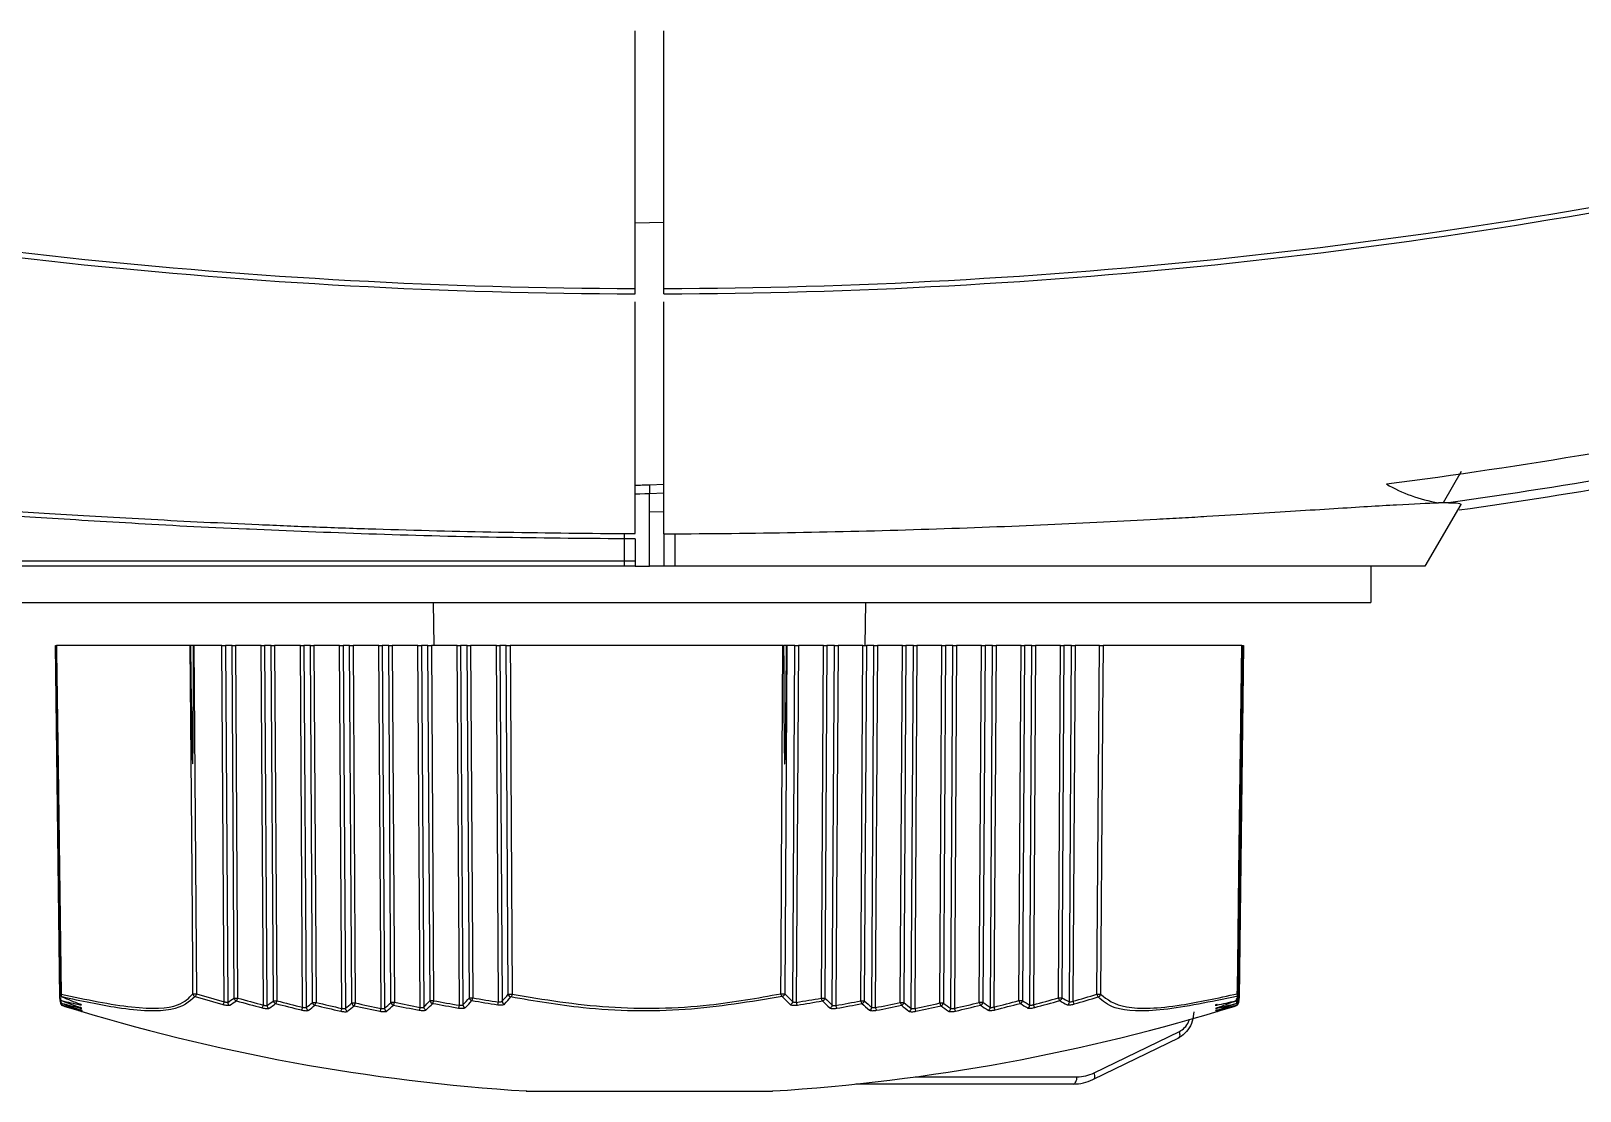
# Model space of a CAD drawing. Extents: x 9.3 to 87.2, y 1.1 to 68.8.
# Drawn here: x 79.963 to 82.111, y 22.113 to 23.583 of the extents above; entities that cross this region are included whole.
import ezdxf

# ---------------------------------------------------------------- set-up
doc = ezdxf.new("R2010")
doc.units = 0
doc.header["$MEASUREMENT"] = 0
doc.layers.add('OBJECT', color=7, linetype='CONTINUOUS')

msp = doc.modelspace()

# ---------------------------------------------------------------- linework, layer by layer
at = {"layer": 'OBJECT'}
for p, q in [((80.8009, 23.2261), (80.8009, 23.5833)), ((80.8409, 23.2261), (80.8409, 23.5833)), ((80.8409, 23.3178), (80.8009, 23.3165)), ((81.9461, 22.9724), (81.9213, 22.929)), ((80.8209, 22.954), (80.8409, 22.9547)), ((80.8209, 22.954), (80.8209, 22.9415)), ((80.8409, 22.9422), (80.8209, 22.9415)), ((80.8209, 22.8408), (80.8209, 22.9415)), ((80.8209, 22.9163), (80.8409, 22.917)), ((80.8209, 22.8408), (80.8209, 22.9163)), ((81.9455, 22.9267), (81.8959, 22.8408)), ((81.9148, 22.929), (81.9147, 22.9289)), ((81.9287, 22.929), (81.9148, 22.929)), ((80.7859, 22.8789), (80.7859, 22.8483)), ((80.8009, 22.8788), (80.8009, 22.8483)), ((80.8409, 22.8859), (80.8409, 22.8408)), ((80.8559, 22.8859), (80.8559, 22.8408)), ((79.7416, 22.8483), (80.7859, 22.8483)), ((80.7859, 22.8408), (79.7546, 22.8408)), ((80.7859, 22.8483), (80.8009, 22.8483)), ((80.7859, 22.8483), (80.7859, 22.8408)), ((80.8009, 22.8408), (80.7859, 22.8408)), ((80.8009, 22.8483), (80.8009, 22.8408)), ((80.8009, 22.8408), (80.8209, 22.8408)), ((80.8409, 22.8408), (80.8209, 22.8408)), ((80.8559, 22.8408), (80.8409, 22.8408)), ((81.8959, 22.8408), (80.8559, 22.8408)), ((81.8209, 22.8408), (81.8209, 22.7908)), ((79.8209, 22.7908), (81.8209, 22.7908)), ((80.5209, 22.7908), (80.5219, 22.7308)), ((81.1198, 22.7308), (81.1209, 22.7908)), ((79.9971, 22.7308), (80.0031, 22.2423)), ((79.9972, 22.7308), (80.0037, 22.2472)), ((80.1842, 22.7308), (79.9989, 22.7308)), ((80.1842, 22.7308), (80.1846, 22.7308)), ((80.1886, 22.7308), (80.1846, 22.7308)), ((80.1886, 22.7308), (80.1892, 22.7308)), ((80.1892, 22.7308), (80.1929, 22.248)), ((80.2282, 22.7308), (80.1892, 22.7308)), ((80.2313, 22.2369), (80.2282, 22.7308)), ((80.2282, 22.7308), (80.233, 22.7308)), ((80.233, 22.7308), (80.2361, 22.236)), ((80.2421, 22.7308), (80.233, 22.7308)), ((80.2451, 22.2419), (80.2421, 22.7308)), ((80.2421, 22.7308), (80.2469, 22.7308)), ((80.2469, 22.7308), (80.2499, 22.2419)), ((80.2825, 22.7308), (80.2469, 22.7308)), ((80.2857, 22.2323), (80.2825, 22.7308)), ((80.2825, 22.7308), (80.2873, 22.7308)), ((80.2873, 22.7308), (80.2905, 22.2317)), ((80.2964, 22.7308), (80.2873, 22.7308)), ((80.2995, 22.2381), (80.2964, 22.7308)), ((80.2964, 22.7308), (80.3012, 22.7308)), ((80.3012, 22.7308), (80.3043, 22.2381)), ((80.3369, 22.7308), (80.3012, 22.7308)), ((80.34, 22.2292), (80.3369, 22.7308)), ((80.3369, 22.7308), (80.3417, 22.7308)), ((80.3417, 22.7308), (80.3448, 22.2288)), ((80.3507, 22.7308), (80.3417, 22.7308)), ((80.3538, 22.2359), (80.3507, 22.7308)), ((80.3507, 22.7308), (80.3555, 22.7308)), ((80.3555, 22.7308), (80.3586, 22.2359)), ((80.3912, 22.7308), (80.3555, 22.7308)), ((80.3944, 22.2276), (80.3912, 22.7308)), ((80.3912, 22.7308), (80.396, 22.7308)), ((80.396, 22.7308), (80.3992, 22.2275)), ((80.4051, 22.7308), (80.396, 22.7308)), ((80.4082, 22.2352), (80.4051, 22.7308)), ((80.4051, 22.7308), (80.4099, 22.7308)), ((80.4099, 22.7308), (80.413, 22.2352)), ((80.4455, 22.7308), (80.4099, 22.7308)), ((80.4487, 22.2276), (80.4455, 22.7308)), ((80.4455, 22.7308), (80.4504, 22.7308)), ((80.4504, 22.7308), (80.4535, 22.2277)), ((80.4594, 22.7308), (80.4504, 22.7308)), ((80.4625, 22.236), (80.4594, 22.7308)), ((80.4594, 22.7308), (80.4642, 22.7308)), ((80.4642, 22.7308), (80.4673, 22.236)), ((80.4999, 22.7308), (80.4642, 22.7308)), ((80.503, 22.229), (80.4999, 22.7308)), ((80.4999, 22.7308), (80.5047, 22.7308)), ((80.5047, 22.7308), (80.5078, 22.2295)), ((80.5137, 22.7308), (80.5047, 22.7308)), ((80.5168, 22.2384), (80.5137, 22.7308)), ((80.5137, 22.7308), (80.5186, 22.7308)), ((80.5186, 22.7308), (80.5216, 22.2384)), ((80.5542, 22.7308), (80.5186, 22.7308)), ((80.5574, 22.232), (80.5542, 22.7308)), ((80.5542, 22.7308), (80.559, 22.7308)), ((80.559, 22.7308), (80.5622, 22.2327)), ((80.5681, 22.7308), (80.559, 22.7308)), ((80.5712, 22.2423), (80.5681, 22.7308)), ((80.5681, 22.7308), (80.5729, 22.7308)), ((80.5729, 22.7308), (80.576, 22.2423)), ((80.6086, 22.7308), (80.5729, 22.7308)), ((80.6117, 22.2365), (80.6086, 22.7308)), ((80.6086, 22.7308), (80.6134, 22.7308)), ((80.6134, 22.7308), (80.6165, 22.2375)), ((80.6222, 22.7308), (80.6134, 22.7308)), ((80.6251, 22.2473), (80.6222, 22.7308)), ((81.0056, 22.7308), (80.6277, 22.7308)), ((81.0056, 22.7308), (81.0068, 22.7308)), ((81.0109, 22.7308), (81.0068, 22.7308)), ((81.0111, 22.7308), (81.0085, 22.248)), ((81.0109, 22.7308), (81.0111, 22.7308)), ((81.0225, 22.7308), (81.0111, 22.7308)), ((81.0195, 22.2369), (81.0225, 22.7308)), ((81.0225, 22.7308), (81.0274, 22.7308)), ((81.0274, 22.7308), (81.0244, 22.236)), ((81.062, 22.7308), (81.0274, 22.7308)), ((81.0591, 22.2419), (81.062, 22.7308)), ((81.062, 22.7308), (81.0669, 22.7308)), ((81.0669, 22.7308), (81.064, 22.2419)), ((81.0773, 22.7308), (81.0669, 22.7308)), ((81.0743, 22.2323), (81.0773, 22.7308)), ((81.0773, 22.7308), (81.0822, 22.7308)), ((81.0822, 22.7308), (81.0792, 22.2317)), ((81.1168, 22.7308), (81.0822, 22.7308)), ((81.1138, 22.2381), (81.1168, 22.7308)), ((81.1168, 22.7308), (81.1216, 22.7308)), ((81.1216, 22.7308), (81.1187, 22.2381)), ((81.132, 22.7308), (81.1216, 22.7308)), ((81.1291, 22.2292), (81.132, 22.7308)), ((81.132, 22.7308), (81.1369, 22.7308)), ((81.1369, 22.7308), (81.1339, 22.2288)), ((81.1715, 22.7308), (81.1369, 22.7308)), ((81.1686, 22.2359), (81.1715, 22.7308)), ((81.1715, 22.7308), (81.1764, 22.7308)), ((81.1764, 22.7308), (81.1735, 22.2359)), ((81.1868, 22.7308), (81.1764, 22.7308)), ((81.1838, 22.2276), (81.1868, 22.7308)), ((81.1868, 22.7308), (81.1917, 22.7308)), ((81.1917, 22.7308), (81.1887, 22.2275)), ((81.2263, 22.7308), (81.1917, 22.7308)), ((81.2234, 22.2352), (81.2263, 22.7308)), ((81.2263, 22.7308), (81.2312, 22.7308)), ((81.2312, 22.7308), (81.2283, 22.2352)), ((81.2416, 22.7308), (81.2312, 22.7308)), ((81.2386, 22.2276), (81.2416, 22.7308)), ((81.2416, 22.7308), (81.2465, 22.7308)), ((81.2465, 22.7308), (81.2435, 22.2277)), ((81.2811, 22.7308), (81.2465, 22.7308)), ((81.2781, 22.236), (81.2811, 22.7308)), ((81.2811, 22.7308), (81.286, 22.7308)), ((81.286, 22.7308), (81.283, 22.236)), ((81.2964, 22.7308), (81.286, 22.7308)), ((81.2934, 22.229), (81.2964, 22.7308)), ((81.2964, 22.7308), (81.3013, 22.7308)), ((81.3013, 22.7308), (81.2983, 22.2295)), ((81.3359, 22.7308), (81.3013, 22.7308)), ((81.3329, 22.2384), (81.3359, 22.7308)), ((81.3359, 22.7308), (81.3408, 22.7308)), ((81.3408, 22.7308), (81.3378, 22.2384)), ((81.3511, 22.7308), (81.3408, 22.7308)), ((81.3482, 22.232), (81.3511, 22.7308)), ((81.3511, 22.7308), (81.356, 22.7308)), ((81.356, 22.7308), (81.3531, 22.2327)), ((81.3906, 22.7308), (81.356, 22.7308)), ((81.3877, 22.2423), (81.3906, 22.7308)), ((81.3906, 22.7308), (81.3955, 22.7308)), ((81.3955, 22.7308), (81.3926, 22.2423)), ((81.4059, 22.7308), (81.3955, 22.7308)), ((81.403, 22.2365), (81.4059, 22.7308)), ((81.4059, 22.7308), (81.4108, 22.7308)), ((81.4108, 22.7308), (81.4079, 22.2375)), ((81.4447, 22.7308), (81.4108, 22.7308)), ((81.441, 22.2473), (81.4447, 22.7308)), ((81.6422, 22.7308), (81.4497, 22.7308)), ((81.6382, 22.2384), (81.6442, 22.7308)), ((81.6387, 22.2423), (81.6446, 22.7308)), ((81.6418, 22.569), (81.6438, 22.7308)), ((81.6422, 22.7308), (81.6432, 22.7308)), ((81.6429, 22.6979), (81.6433, 22.7308)), ((81.6442, 22.7308), (81.6446, 22.7308)), ((81.6375, 22.248), (81.6418, 22.5667)), ((81.6378, 22.2473), (81.6415, 22.5423)), ((80.0036, 22.2405), (80.0036, 22.2384)), ((80.0041, 22.2366), (80.0041, 22.236)), ((80.0047, 22.2391), (80.0047, 22.2384)), ((80.0057, 22.2386), (80.0059, 22.2385)), ((80.0065, 22.2435), (80.0062, 22.2436)), ((80.0063, 22.2347), (80.0064, 22.2346)), ((81.6077, 22.2333), (81.6074, 22.2332)), ((81.6335, 22.2382), (81.6332, 22.2381)), ((81.6338, 22.2344), (81.6336, 22.2344)), ((81.6351, 22.2443), (81.6347, 22.2442)), ((81.6352, 22.2381), (81.6352, 22.2396)), ((81.636, 22.2419), (81.6361, 22.2449)), ((81.6364, 22.2381), (81.6365, 22.2453)), ((81.6368, 22.2359), (81.6369, 22.2434)), ((81.6373, 22.2352), (81.6374, 22.2433)), ((81.6377, 22.236), (81.6378, 22.2431)), ((81.6086, 22.2238), (81.6079, 22.2236)), ((81.4366, 22.1293), (81.5548, 22.1867)), ((81.4372, 22.1382), (81.5554, 22.1956)), ((81.4085, 22.1228), (81.1071, 22.1228)), ((81.1894, 22.1327), (81.4135, 22.1327)), ((80.6501, 22.1131), (80.9916, 22.1131)), ((80.6511, 22.1131), (80.9907, 22.1131))]:
    msp.add_line(p, q, dxfattribs=at)
at = {"layer": 'OBJECT', "flags": 128}
for points in [[(80.8209, 22.9415), (80.8142, 22.9412), (80.8075, 22.941), (80.8009, 22.9408)], [(79.9989, 22.7308), (79.999, 22.7228), (79.9994, 22.6908), (80.0011, 22.5628), (80.0053, 22.2473)], [(80.188, 22.248), (80.1879, 22.256), (80.1877, 22.288), (80.1867, 22.416), (80.1842, 22.7308)], [(80.6277, 22.7308), (80.6278, 22.7228), (80.628, 22.6908), (80.6287, 22.5628), (80.6305, 22.2473)], [(81.0029, 22.248), (81.003, 22.256), (81.0032, 22.288), (81.0039, 22.416), (81.0056, 22.7308)], [(81.4497, 22.7308), (81.4497, 22.7228), (81.4494, 22.6908), (81.4485, 22.5628), (81.4461, 22.2473)], [(81.6358, 22.248), (81.6359, 22.256), (81.6364, 22.288), (81.6381, 22.416), (81.6422, 22.7308)], [(80.0047, 22.2384), (80.0042, 22.2384), (80.0039, 22.2384), (80.0037, 22.2384), (80.0036, 22.2384)], [(80.0044, 22.236), (80.0043, 22.236), (80.0041, 22.236), (80.0041, 22.236)], [(80.0047, 22.2384), (80.0079, 22.2376), (80.0095, 22.2372)], [(81.6292, 22.2366), (81.632, 22.2373), (81.6352, 22.2381)], [(81.6368, 22.2359), (81.6368, 22.2359), (81.6367, 22.2359), (81.6365, 22.2359), (81.6361, 22.2359), (81.6357, 22.2359)], [(80.0321, 22.2241), (80.0323, 22.224), (80.0327, 22.2238)], [(81.6094, 22.2241), (81.6092, 22.2239), (81.6088, 22.2237)], [(81.5548, 22.1867), (81.5555, 22.1872), (81.556, 22.188), (81.5563, 22.1892), (81.5564, 22.1905), (81.5563, 22.1921), (81.5559, 22.1938), (81.5554, 22.1956)], [(81.4085, 22.1228), (81.4095, 22.123), (81.4104, 22.1235), (81.4112, 22.1244), (81.412, 22.1257), (81.4126, 22.1272), (81.4131, 22.1289), (81.4134, 22.1307), (81.4135, 22.1327)], [(81.4356, 22.1291), (81.4365, 22.1293), (81.4366, 22.1293)], [(81.4366, 22.1293), (81.4373, 22.1298), (81.4378, 22.1306), (81.4381, 22.1318), (81.4382, 22.1331), (81.4381, 22.1347), (81.4378, 22.1364), (81.4372, 22.1382)]]:
    msp.add_lwpolyline(points, dxfattribs=at)
at = {"layer": 'OBJECT'}
for centre, radius, start, end in [((80.8209, 30.8378), 7.6117, 257.97291, 269.84945), ((80.8209, 30.8378), 7.6117, 270.15055, 282.02709), ((80.8209, 30.8378), 7.6191, 257.97291, 269.8496), ((80.8209, 30.8378), 7.6191, 270.1504, 282.02709), ((80.8209, 30.8378), 7.998, 278.06732, 281.62222), ((81.4219, 22.877), 0.636, 179.1598, 179.8336), ((80.192, 22.2481), 0.00402, 182.0338, 256.2137), ((80.1905, 22.3903), 0.1424, 269.0099, 270.9901), ((80.1853, 22.2494), 0.00775, 318.0267, 349.4517), ((80.9193, 24.701), 2.5583, 253.5052, 254.3994), ((81.0086, 22.2485), 0.0057, 185.4648, 229.0775), ((81.0057, 22.4371), 0.1892, 269.1657, 270.8343), ((81.0042, 22.2484), 0.00425, 278.9093, 354.1885), ((81.3871, 22.6172), 0.5289, 224.2772, 225.972), ((81.6325, 22.2469), 0.00352, 309.5206, 17.3136), ((81.6335, 22.248), 0.004, 292.6047, 359.2394), ((81.6388, 22.4423), 0.1943, 269.1341, 269.6323), ((80.0071, 22.2423), 0.004, 180.7006, 249.0579), ((80.0096, 21.7757), 0.4666, 90.6649, 90.8002), ((80.0076, 22.2384), 0.004, 180.7006, 250.2905), ((80.0016, 22.5017), 0.2545, 270.4722, 270.8365), ((80.0077, 22.2473), 0.004, 180.7668, 247.8753), ((80.0076, 22.2416), 0.00348, 167.8449, 240.8496), ((80.0081, 22.2361), 0.004, 180.7006, 251.5289), ((80.008, 22.2376), 0.00341, 166.8141, 241.8317), ((80.0085, 22.2353), 0.004, 201.8227, 252.6496), ((80.0081, 22.235), 0.003, 174.3766, 245.7492), ((80.0087, 22.2462), 0.0035, 163.2133, 231.9105), ((80.5475, 23.6537), 1.5153, 249.058, 250.095), ((80.3078, 23.5084), 1.3053, 256.6274, 257.7704), ((80.0081, 22.2337), 0.00235, 204.4307, 251.0329), ((80.508, 23.6348), 1.4873, 250.2893, 251.3373), ((80.3427, 23.5156), 1.3244, 255.2904, 256.4236), ((80.5842, 23.6642), 1.5336, 247.8746, 248.8626), ((80.4723, 23.6257), 1.4691, 251.5281, 252.5811), ((80.3777, 23.5223), 1.3422, 253.9642, 255.0896), ((80.4143, 23.534), 1.3646, 252.6493, 253.764), ((80.8209, 24.8457), 2.7379, 252.778, 266.4243), ((80.0324, 22.2352), 0.00269, 201.5934, 246.3491), ((80.0327, 22.2305), 0.00247, 208.7141, 248.4853), ((80.9186, 24.7012), 2.5624, 253.5054, 254.3995), ((80.2237, 22.2382), 0.00766, 318.655, 350.4004), ((80.0933, 22.4653), 0.2701, 301.9163, 304.1984), ((80.2402, 22.2362), 0.00413, 182.7575, 254.4504), ((80.0968, 22.4608), 0.2692, 301.9107, 304.2032), ((80.2475, 22.4343), 0.1924, 269.2841, 270.7159), ((80.2493, 22.2421), 0.00414, 183.041, 254.5366), ((80.2422, 22.2432), 0.00782, 319.3542, 350.2839), ((80.9289, 24.7012), 2.5554, 254.5493, 255.38), ((80.9314, 24.7075), 2.558, 254.5503, 255.379), ((80.278, 22.2335), 0.00774, 319.9579, 351.1535), ((80.1231, 22.4741), 0.2946, 304.6093, 306.7671), ((80.2946, 22.2319), 0.00414, 183.0845, 255.4886), ((80.126, 22.4707), 0.295, 304.6089, 306.7668), ((80.3019, 22.4306), 0.1924, 269.2842, 270.7158), ((80.3036, 22.2384), 0.00416, 183.3746, 255.5765), ((80.2965, 22.2394), 0.0079, 320.6515, 351.0495), ((80.9401, 24.7048), 2.5513, 255.5294, 256.3577), ((80.9407, 24.7043), 2.5469, 255.5295, 256.358), ((80.3323, 22.2303), 0.00782, 321.2659, 351.9056), ((80.1498, 22.4862), 0.3229, 307.1512, 309.1842), ((80.349, 22.2291), 0.00416, 183.4089, 256.5283), ((80.1529, 22.4826), 0.3231, 307.15, 309.1845), ((80.3562, 22.427), 0.1911, 269.279, 270.721), ((80.358, 22.2362), 0.00417, 183.6992, 256.6248), ((80.3507, 22.2371), 0.00799, 321.9546, 351.8037), ((80.9501, 24.7036), 2.5416, 256.5064, 257.3344), ((80.9504, 24.7021), 2.5362, 256.5064, 257.3349), ((80.3865, 22.2286), 0.00792, 322.5882, 352.6458), ((80.1741, 22.5001), 0.3535, 309.5445, 311.4638), ((80.4033, 22.2278), 0.00417, 183.7428, 257.5597), ((80.1761, 22.4978), 0.3555, 309.5479, 311.4594), ((80.4106, 22.4263), 0.1911, 269.279, 270.721), ((80.4123, 22.2355), 0.00418, 184.0408, 257.6574), ((80.405, 22.2363), 0.00807, 323.2563, 352.5663), ((80.9603, 24.7035), 2.5323, 257.4833, 258.3111), ((80.9604, 24.7011), 2.5259, 257.4828, 258.3114), ((80.4408, 22.2285), 0.008, 323.8917, 353.4092), ((80.1955, 22.5163), 0.3871, 311.8, 313.6128), ((80.4577, 22.228), 0.00418, 184.0914, 258.5826), ((80.1976, 22.5139), 0.3889, 311.8024, 313.6094), ((80.4649, 22.4236), 0.1875, 269.2655, 270.7345), ((80.4667, 22.2364), 0.00418, 184.388, 258.6907), ((80.4592, 22.237), 0.00816, 324.5667, 353.3256), ((80.9691, 24.697), 2.5156, 258.4596, 259.2898), ((80.9691, 24.6934), 2.508, 258.4585, 259.29), ((80.495, 22.2298), 0.00808, 325.2, 354.1742), ((80.2119, 22.5367), 0.4266, 313.9304, 315.6326), ((80.512, 22.2298), 0.00419, 184.439, 259.6137), ((80.2158, 22.5324), 0.4259, 313.9289, 315.6366), ((80.5192, 22.4308), 0.1924, 269.2841, 270.7159), ((80.521, 22.2387), 0.00419, 184.7457, 259.7206), ((80.5134, 22.2392), 0.00825, 325.8615, 354.0973), ((80.979, 24.6948), 2.5026, 259.4372, 260.269), ((80.9814, 24.7043), 2.5084, 259.4388, 260.2674), ((80.5492, 22.2327), 0.00818, 326.5224, 354.9367), ((80.226, 22.558), 0.4678, 315.9384, 317.5455), ((80.5663, 22.2331), 0.0042, 184.8113, 260.6237), ((80.2281, 22.5556), 0.4698, 315.9408, 317.5435), ((80.5736, 22.4333), 0.1911, 269.2791, 270.7209), ((80.5753, 22.2427), 0.0042, 185.1271, 260.7358), ((80.5677, 22.243), 0.00833, 327.1713, 354.8854), ((80.9892, 24.694), 2.4902, 260.4178, 261.2512), ((80.9906, 24.6985), 2.491, 260.4187, 261.2506), ((80.6034, 22.2371), 0.00827, 327.8468, 355.7104), ((80.2335, 22.5843), 0.5167, 317.8378, 319.2778), ((80.6207, 22.2379), 0.00421, 185.1744, 261.6472), ((80.2382, 22.5795), 0.5151, 317.8366, 319.2832), ((80.6278, 22.4309), 0.1837, 269.1481, 270.8519), ((80.6293, 22.2477), 0.00421, 185.4929, 261.7477), ((80.6247, 22.2478), 0.00585, 312.4987, 354.6178), ((80.8209, 24.8457), 2.7379, 273.5757, 287.222), ((81.3845, 22.6144), 0.5302, 224.278, 225.9709), ((81.0153, 22.2373), 0.00423, 279.0274, 354.5741), ((80.6312, 24.6622), 2.4578, 279.2058, 280.0247), ((81.0319, 22.2366), 0.00751, 184.2555, 215.3115), ((80.6328, 24.6575), 2.4569, 279.2049, 280.0253), ((81.0666, 22.2426), 0.00759, 185.0983, 215.9084), ((81.0615, 22.4431), 0.2012, 269.3025, 270.6975), ((81.0597, 22.2423), 0.00424, 279.9245, 354.619), ((81.3966, 22.5894), 0.4862, 226.2668, 227.9308), ((81.3993, 22.5924), 0.4851, 226.2658, 227.9312), ((81.0701, 22.2327), 0.00422, 280.0292, 354.9772), ((80.6421, 24.6664), 2.4736, 280.1763, 280.9925), ((81.0866, 22.2323), 0.00744, 185.0016, 216.6335), ((80.644, 24.6605), 2.4715, 280.1752, 280.9933), ((81.1213, 22.2389), 0.0075, 185.8187, 217.2481), ((81.1163, 22.4393), 0.2011, 269.3024, 270.6976), ((81.1145, 22.2385), 0.00422, 280.9325, 355.0258), ((81.4133, 22.5681), 0.4474, 228.2379, 229.9908), ((81.416, 22.5711), 0.4464, 228.2372, 229.9914), ((81.1249, 22.2295), 0.00421, 281.0319, 355.3806), ((80.6543, 24.6639), 2.4819, 281.143, 281.9592), ((81.1413, 22.2296), 0.00736, 185.7293, 217.9713), ((80.6558, 24.6604), 2.4822, 281.1424, 281.9597), ((81.176, 22.2368), 0.00743, 186.5611, 218.5562), ((81.171, 22.4356), 0.1997, 269.2974, 270.7026), ((81.1693, 22.2363), 0.00421, 281.9392, 355.4216), ((81.434, 22.5501), 0.4132, 230.3147, 232.1557), ((81.4363, 22.5526), 0.4116, 230.3135, 232.1589), ((81.1796, 22.2279), 0.0042, 282.0457, 355.7557), ((80.6674, 24.6575), 2.4853, 282.1075, 282.9256), ((81.196, 22.2283), 0.00729, 186.4535, 219.2934), ((80.6663, 24.6661), 2.498, 282.1088, 282.9239), ((81.2307, 22.2362), 0.00736, 187.2939, 219.8707), ((81.2258, 22.4349), 0.1997, 269.2975, 270.7025), ((81.2241, 22.2355), 0.0042, 282.9608, 355.8001), ((81.4561, 22.5325), 0.3796, 232.4969, 234.4421), ((81.4587, 22.5354), 0.3785, 232.4949, 234.443), ((81.2344, 22.2278), 0.00419, 283.0652, 356.1287), ((80.6781, 24.6627), 2.4998, 283.0735, 283.8902), ((81.2507, 22.2286), 0.00722, 187.1798, 220.6071), ((80.679, 24.6621), 2.503, 283.0733, 283.8901), ((81.2854, 22.2371), 0.00729, 188.0085, 221.1829), ((81.2806, 22.4321), 0.196, 269.2842, 270.7158), ((81.2789, 22.2363), 0.00419, 283.9818, 356.1733), ((81.4821, 22.5189), 0.3508, 234.7997, 236.8448), ((81.4845, 22.5216), 0.3494, 234.7957, 236.8458), ((81.2892, 22.2293), 0.00417, 284.072, 356.5036), ((80.6894, 24.6646), 2.5101, 284.0391, 284.8559), ((81.3054, 22.2304), 0.00714, 187.8881, 221.9345), ((80.6912, 24.6606), 2.5099, 284.0386, 284.8567), ((81.3401, 22.2395), 0.00722, 188.7316, 222.5012), ((81.3354, 22.4395), 0.2011, 269.3024, 270.6976), ((81.3337, 22.2386), 0.00417, 285.0009, 356.5444), ((81.51, 22.5067), 0.3236, 237.2184, 239.375), ((81.5137, 22.5115), 0.3248, 237.2237, 239.3693), ((81.344, 22.2322), 0.00416, 285.1011, 356.8613), ((80.7002, 24.668), 2.5213, 285.0073, 285.8242), ((81.3601, 22.2338), 0.00708, 188.6347, 223.2248), ((80.6996, 24.6732), 2.5306, 285.0084, 285.8235), ((81.3948, 22.2435), 0.00715, 189.4693, 223.7961), ((81.3902, 22.442), 0.1997, 269.2974, 270.7026), ((81.3885, 22.2425), 0.00416, 286.037, 356.9034), ((81.5409, 22.4981), 0.3005, 239.7682, 242.0302), ((81.5441, 22.5023), 0.3009, 239.772, 242.0279), ((81.3988, 22.2367), 0.00415, 286.1305, 357.214), ((80.7102, 24.6743), 2.5347, 285.9777, 286.7585), ((81.4148, 22.2387), 0.00701, 189.3332, 224.5517), ((80.7122, 24.6702), 2.5343, 285.9777, 286.7597), ((81.448, 22.2485), 0.00708, 190.1586, 225.0756), ((81.4436, 22.3968), 0.1496, 269.0358, 270.9642), ((81.442, 22.2474), 0.00404, 283.9665, 357.7668), ((81.3091, 23.5943), 1.3944, 282.3588, 283.4403), ((81.6065, 22.2346), 0.00262, 294.4315, 340.7401), ((81.1172, 23.5654), 1.424, 290.1504, 291.2446), ((81.2748, 23.6009), 1.4128, 283.6381, 284.7116), ((81.607, 22.2301), 0.00239, 292.1418, 333.6544), ((81.1538, 23.556), 1.406, 288.8548, 289.9536), ((81.2404, 23.6071), 1.4302, 284.9065, 285.9734), ((81.1903, 23.5462), 1.387, 287.551, 288.656), ((81.2048, 23.6174), 1.451, 286.1671, 287.2257), ((81.6315, 22.2411), 0.00347, 300.4075, 13.0739), ((81.632, 22.2419), 0.004, 291.2426, 359.2994), ((81.6319, 22.2373), 0.00339, 299.3971, 14.1606), ((81.6324, 22.2382), 0.004, 289.9533, 359.2994), ((81.6325, 22.235), 0.00328, 298.219, 14.0598), ((81.6328, 22.236), 0.004, 288.6562, 359.2994), ((81.6334, 22.2339), 0.00264, 292.6165, 353.9852), ((81.6333, 22.2353), 0.004, 287.3504, 359.2994), ((81.6442, 22.9579), 0.7198, 269.2892, 269.384), ((81.6349, 22.0534), 0.1819, 89.2502, 89.408), ((81.6337, 22.2361), 0.004, 324.664, 359.2994), ((81.6386, 22.3351), 0.0991, 269.2234, 269.4779), ((81.6342, 22.2384), 0.004, 332.1689, 359.2994), ((81.6391, 22.3375), 0.0991, 269.2238, 269.4784), ((81.6347, 22.2423), 0.004, 332.1689, 359.2994), ((81.6386, 22.2539), 0.0117, 268.2689, 270.4325), ((80.033, 22.2274), 0.00227, 218.2628, 250.631), ((81.6076, 22.2271), 0.00217, 289.7101, 324.2753), ((80.6511, 22.1281), 0.015, 266.4243, 270), ((80.9907, 22.1281), 0.015, 270, 273.5757)]:
    msp.add_arc(centre, radius, start, end, dxfattribs=at)
for centre, major_axis, ratio, start_param, end_param in [((81.4088, 22.2028), (0.0012, 0.08), 0.869354, 3.155025, 3.555396), ((81.4138, 22.2027), (0.0012, 0.07), 0.869339, 3.156942, 3.557313)]:
    msp.add_ellipse(centre, major_axis=major_axis, ratio=ratio, start_param=start_param, end_param=end_param, dxfattribs=at)
for points in [[(80.8009, 23.2187), (80.8009, 23.2198), (80.8009, 23.2223), (80.8009, 23.2261)], [(80.8409, 23.2187), (80.8409, 23.2198), (80.8409, 23.2223), (80.8409, 23.2261)], [(81.8424, 22.955), (82.0326, 22.9798), (82.2216, 23.0115), (82.4094, 23.0501)], [(82.4347, 23.0163), (82.267, 22.9818), (82.0983, 22.9527), (81.9287, 22.929)], [(80.8009, 22.9533), (80.8075, 22.9535), (80.8142, 22.9538), (80.8209, 22.954)], [(81.8424, 22.955), (81.8642, 22.9422), (81.8883, 22.9335), (81.9147, 22.9289)], [(80.8009, 22.8788), (80.7959, 22.8788), (80.7909, 22.8788), (80.7859, 22.8789)], [(80.786, 22.8863), (80.7909, 22.8863), (80.7959, 22.8863), (80.8009, 22.8863)], [(80.8409, 22.8859), (80.8459, 22.8859), (80.8509, 22.8859), (80.8559, 22.8859)]]:
    msp.add_open_spline(points, degree=3, dxfattribs=at)
for points, knots in [([(80.8009, 22.8863), (80.8009, 22.9015), (80.8009, 22.9418), (80.8009, 23.0409), (80.8009, 23.1534), (80.8009, 23.2077)], [0, 0, 0, 0, 0.238924, 0.632363, 1, 1, 1, 1]), ([(80.8409, 22.8859), (80.8409, 22.9012), (80.8409, 22.9415), (80.8409, 23.0409), (80.8409, 23.1534), (80.8409, 23.2077)], [0, 0, 0, 0, 0.240837, 0.633287, 1, 1, 1, 1]), ([(80.2663, 22.8921), (80.2649, 22.8921), (80.2054, 22.8945), (80.1029, 22.9004), (79.9643, 22.9087), (79.858, 22.9157), (79.7774, 22.9207), (79.7463, 22.9219), (79.7306, 22.9225)], [0, 0, 0, 0, 0.00489, 0.219365, 0.424699, 0.636348, 0.815934, 1, 1, 1, 1]), ([(79.7308, 22.9296), (79.7475, 22.929), (79.7687, 22.9278), (79.8071, 22.9256), (79.8211, 22.9247), (79.8512, 22.9228), (79.8674, 22.9218), (79.9183, 22.9186), (79.9559, 22.9162), (80.0174, 22.9124), (80.0388, 22.9111), (80.0833, 22.9086), (80.1065, 22.9073), (80.1777, 22.9034), (80.2274, 22.901), (80.3052, 22.8976), (80.3316, 22.8965), (80.3856, 22.8944), (80.4133, 22.8935), (80.4973, 22.8908), (80.554, 22.8894), (80.6689, 22.8873), (80.727, 22.8866), (80.786, 22.8863)], [0, 0, 0, 0, 0.125, 0.125, 0.1875, 0.1875, 0.25, 0.25, 0.375, 0.375, 0.4375, 0.4375, 0.5, 0.5, 0.625, 0.625, 0.6875, 0.6875, 0.75, 0.75, 0.875, 0.875, 1, 1, 1, 1]), ([(80.8559, 22.8859), (80.9161, 22.8862), (80.9756, 22.8869), (81.0931, 22.8891), (81.151, 22.8906), (81.2654, 22.8943), (81.3204, 22.8964), (81.4257, 22.9011), (81.476, 22.9036), (81.5361, 22.9069), (81.5479, 22.9075), (81.5712, 22.9088), (81.5826, 22.9095), (81.616, 22.9115), (81.6374, 22.9127), (81.6987, 22.9165), (81.736, 22.9189), (81.7862, 22.922), (81.802, 22.923), (81.8309, 22.9248), (81.8442, 22.9256), (81.8806, 22.9276), (81.9001, 22.9285), (81.9147, 22.9289)], [0, 0, 0, 0, 0.125, 0.125, 0.25, 0.25, 0.375, 0.375, 0.5, 0.5, 0.53125, 0.53125, 0.5625, 0.5625, 0.625, 0.625, 0.75, 0.75, 0.8125, 0.8125, 0.875, 0.875, 1, 1, 1, 1]), ([(81.9287, 22.929), (81.9347, 22.929), (81.9391, 22.9288), (81.9447, 22.928), (81.9459, 22.9274), (81.9455, 22.9267)], [0, 0, 0, 0, 0.5, 0.5, 1, 1, 1, 1]), ([(80.7859, 22.8789), (80.7267, 22.8794), (80.6067, 22.8804), (80.4302, 22.8852), (80.3207, 22.8898), (80.2663, 22.8921)], [0, 0, 0, 0, 0.328828, 0.666441, 1, 1, 1, 1]), ([(79.9973, 22.7308), (79.9973, 22.7308), (79.9973, 22.7308), (79.9978, 22.7308), (79.9984, 22.7308), (79.9988, 22.7308), (79.9989, 22.7308)], [0, 0, 0, 0, 0.231537, 0.589594, 0.947544, 1, 1, 1, 1]), ([(80.1846, 22.7308), (80.1846, 22.7281), (80.1847, 22.7148), (80.1851, 22.6807), (80.1857, 22.639), (80.1863, 22.6028), (80.1867, 22.5847), (80.1869, 22.5757), (80.1871, 22.5712), (80.1872, 22.569), (80.1873, 22.568), (80.1873, 22.5676), (80.1873, 22.5673), (80.1874, 22.5671), (80.1874, 22.5669), (80.1874, 22.5668), (80.1874, 22.5668), (80.1874, 22.5667), (80.1874, 22.5667), (80.1875, 22.5667), (80.1875, 22.5667), (80.1875, 22.5667), (80.1875, 22.5667), (80.1875, 22.5667), (80.1875, 22.5667), (80.1875, 22.5667), (80.1875, 22.5667), (80.1876, 22.5671), (80.1877, 22.5684), (80.1879, 22.5736), (80.1883, 22.5946), (80.1885, 22.6479), (80.1886, 22.6973), (80.1886, 22.7307), (80.1886, 22.7308)], [0, 0, 0, 0, 0.024365, 0.121825, 0.310977, 0.405464, 0.452691, 0.476304, 0.488116, 0.494026, 0.495988, 0.497304, 0.498186, 0.498779, 0.499177, 0.499445, 0.499627, 0.49975, 0.499835, 0.499915, 0.499955, 0.499985, 0.500004, 0.500025, 0.50005, 0.50009, 0.500216, 0.500792, 0.503078, 0.512204, 0.548696, 0.694651, 0.999856, 1, 1, 1, 1]), ([(80.6222, 22.7308), (80.6224, 22.7308), (80.6227, 22.7308), (80.6237, 22.7308), (80.6249, 22.7308), (80.6262, 22.7308), (80.6272, 22.7308), (80.6277, 22.7308), (80.6277, 22.7308)], [0, 0, 0, 0, 0.19431, 0.388642, 0.582975, 0.777242, 0.97154, 1, 1, 1, 1]), ([(81.0068, 22.7308), (81.0068, 22.7281), (81.0069, 22.7148), (81.007, 22.6807), (81.0072, 22.639), (81.0075, 22.6028), (81.0077, 22.5847), (81.0079, 22.5757), (81.008, 22.5712), (81.0081, 22.569), (81.0082, 22.568), (81.0082, 22.5676), (81.0082, 22.5673), (81.0082, 22.5671), (81.0083, 22.5669), (81.0083, 22.5668), (81.0083, 22.5668), (81.0083, 22.5667), (81.0083, 22.5667), (81.0083, 22.5667), (81.0083, 22.5667), (81.0083, 22.5667), (81.0083, 22.5667), (81.0084, 22.5667), (81.0084, 22.5667), (81.0084, 22.5667), (81.0084, 22.5667), (81.0085, 22.5671), (81.0086, 22.5684), (81.0088, 22.5736), (81.0094, 22.5946), (81.0102, 22.6479), (81.0105, 22.6973), (81.0109, 22.7307), (81.0109, 22.7308)], [0, 0, 0, 0, 0.024365, 0.121825, 0.310977, 0.405464, 0.452691, 0.476305, 0.488116, 0.494026, 0.495988, 0.497304, 0.498186, 0.498779, 0.499177, 0.499446, 0.499627, 0.49975, 0.499835, 0.499915, 0.499955, 0.499985, 0.500005, 0.500026, 0.500049, 0.50009, 0.500216, 0.500792, 0.503077, 0.512204, 0.548696, 0.694651, 0.999856, 1, 1, 1, 1]), ([(81.4447, 22.7308), (81.4451, 22.7308), (81.446, 22.7308), (81.4474, 22.7308), (81.4485, 22.7308), (81.4493, 22.7308), (81.4497, 22.7308), (81.4497, 22.7308), (81.4497, 22.7308)], [0, 0, 0, 0, 0.1943168, 0.3886583, 0.5829522, 0.7772545, 0.9715493, 1, 1, 1, 1]), ([(81.6432, 22.7308), (81.6432, 22.7281), (81.643, 22.7148), (81.6427, 22.6807), (81.6424, 22.639), (81.6421, 22.6028), (81.6419, 22.5847), (81.6418, 22.5757), (81.6418, 22.5712), (81.6418, 22.569), (81.6418, 22.568), (81.6418, 22.5676), (81.6418, 22.5673), (81.6418, 22.5671), (81.6418, 22.5669), (81.6418, 22.5668), (81.6418, 22.5668), (81.6418, 22.5667), (81.6418, 22.5667), (81.6418, 22.5667), (81.6418, 22.5667), (81.6418, 22.5667), (81.6418, 22.5667), (81.6418, 22.5667), (81.6418, 22.5667), (81.6418, 22.5667), (81.6418, 22.5667), (81.6418, 22.5671), (81.6418, 22.5684), (81.6418, 22.5736), (81.642, 22.5946), (81.6425, 22.6479), (81.6428, 22.6973), (81.6432, 22.7307), (81.6432, 22.7308)], [0, 0, 0, 0, 0.024365, 0.121825, 0.310977, 0.405464, 0.452691, 0.476305, 0.488116, 0.494026, 0.495988, 0.497304, 0.498186, 0.498779, 0.499177, 0.499445, 0.499627, 0.49975, 0.499835, 0.499915, 0.499955, 0.499984, 0.500005, 0.500025, 0.50005, 0.500091, 0.500216, 0.500792, 0.503078, 0.512204, 0.548696, 0.694651, 0.999856, 1, 1, 1, 1]), ([(80.0053, 22.2473), (80.04, 22.24), (80.1093, 22.2256), (80.1697, 22.2284), (80.1825, 22.2421), (80.188, 22.248)], [0, 0, 0, 0, 0.3628523, 0.7260375, 1, 1, 1, 1]), ([(80.6305, 22.2473), (80.6745, 22.24), (80.7623, 22.2256), (80.895, 22.2284), (80.9705, 22.2421), (81.0029, 22.248)], [0, 0, 0, 0, 0.362853, 0.726037, 1, 1, 1, 1]), ([(81.4461, 22.2473), (81.4554, 22.24), (81.4739, 22.2256), (81.5462, 22.2284), (81.6089, 22.2421), (81.6358, 22.248)], [0, 0, 0, 0, 0.362852, 0.726037, 1, 1, 1, 1]), ([(80.1911, 22.2442), (80.1827, 22.2368), (80.1659, 22.222), (80.0953, 22.2244), (80.0331, 22.2378), (80.0065, 22.2435)], [0, 0, 0, 0, 0.3636389, 0.72762, 1, 1, 1, 1]), ([(80.0308, 22.2338), (80.0311, 22.2337), (80.0317, 22.2335), (80.0321, 22.2333), (80.0324, 22.2332), (80.0323, 22.2332), (80.0323, 22.2332)], [0, 0, 0, 0, 0.288121, 0.725591, 0.98832, 1, 1, 1, 1]), ([(80.0313, 22.2327), (80.0318, 22.2326), (80.0329, 22.2324), (80.0336, 22.2324), (80.0335, 22.2327), (80.0326, 22.2331), (80.0316, 22.2335), (80.0311, 22.2337)], [0, 0, 0, 0, 0.2065, 0.413105, 0.617284, 0.824174, 1, 1, 1, 1]), ([(80.0314, 22.229), (80.0317, 22.2289), (80.0324, 22.2287), (80.0328, 22.2285), (80.0331, 22.2283), (80.033, 22.2284), (80.033, 22.2284)], [0, 0, 0, 0, 0.2891259, 0.7284901, 0.9949182, 1, 1, 1, 1]), ([(80.0318, 22.2282), (80.0323, 22.2281), (80.0334, 22.2278), (80.0341, 22.2278), (80.034, 22.228), (80.0331, 22.2284), (80.0321, 22.2288), (80.0316, 22.2289)], [0, 0, 0, 0, 0.20825, 0.416663, 0.621781, 0.828171, 1, 1, 1, 1]), ([(80.2295, 22.2332), (80.2304, 22.2329), (80.2322, 22.2325), (80.2348, 22.232), (80.2371, 22.2319), (80.2385, 22.232), (80.2389, 22.2322), (80.2391, 22.2323)], [0, 0, 0, 0, 0.220283, 0.4409413, 0.6535654, 0.8590474, 1, 1, 1, 1]), ([(80.2361, 22.236), (80.236, 22.2359), (80.2357, 22.2357), (80.235, 22.2357), (80.234, 22.2358), (80.2329, 22.2362), (80.232, 22.2366), (80.2314, 22.2369), (80.2313, 22.2369)], [0, 0, 0, 0, 0.183776, 0.36808, 0.543563, 0.722046, 0.91991, 1, 1, 1, 1]), ([(80.2839, 22.2285), (80.2848, 22.2283), (80.2866, 22.2279), (80.2892, 22.2275), (80.2915, 22.2274), (80.2929, 22.2276), (80.2934, 22.2278), (80.2936, 22.2279)], [0, 0, 0, 0, 0.218104, 0.436509, 0.64765, 0.853083, 1, 1, 1, 1]), ([(80.2905, 22.2317), (80.2903, 22.2315), (80.2901, 22.2313), (80.2893, 22.2312), (80.2883, 22.2313), (80.2872, 22.2316), (80.2863, 22.232), (80.2858, 22.2322), (80.2857, 22.2323)], [0, 0, 0, 0, 0.189892, 0.380385, 0.559408, 0.737632, 0.932026, 1, 1, 1, 1]), ([(80.3448, 22.2288), (80.3447, 22.2287), (80.3444, 22.2284), (80.3436, 22.2283), (80.3426, 22.2283), (80.3414, 22.2286), (80.3406, 22.2289), (80.3401, 22.2291), (80.34, 22.2292)], [0, 0, 0, 0, 0.196463, 0.393665, 0.576493, 0.754606, 0.94577, 1, 1, 1, 1]), ([(80.3992, 22.2275), (80.399, 22.2274), (80.3988, 22.2271), (80.3979, 22.2268), (80.3968, 22.2269), (80.3957, 22.2271), (80.3949, 22.2274), (80.3944, 22.2276), (80.3944, 22.2276)], [0, 0, 0, 0, 0.203527, 0.4078643, 0.5946654, 0.7728299, 0.9609125, 1, 1, 1, 1]), ([(80.4535, 22.2277), (80.4534, 22.2276), (80.4531, 22.2272), (80.4522, 22.2269), (80.4511, 22.2269), (80.4499, 22.2271), (80.4492, 22.2274), (80.4488, 22.2275), (80.4487, 22.2276)], [0, 0, 0, 0, 0.211002, 0.422994, 0.613964, 0.792186, 0.977243, 1, 1, 1, 1]), ([(80.5078, 22.2295), (80.5077, 22.2293), (80.5074, 22.2289), (80.5065, 22.2285), (80.5053, 22.2285), (80.5042, 22.2286), (80.5034, 22.2289), (80.503, 22.229)], [0, 0, 0, 0, 0.2189937, 0.4390879, 0.6342996, 0.8126376, 1, 1, 1, 1]), ([(80.556, 22.2282), (80.5569, 22.2281), (80.5586, 22.2278), (80.5612, 22.2278), (80.5634, 22.228), (80.5649, 22.2284), (80.5654, 22.2288), (80.5657, 22.2289)], [0, 0, 0, 0, 0.208242, 0.416671, 0.621796, 0.828198, 1, 1, 1, 1]), ([(80.5622, 22.2327), (80.562, 22.2325), (80.5617, 22.2321), (80.5607, 22.2317), (80.5596, 22.2316), (80.5584, 22.2317), (80.5577, 22.2319), (80.5574, 22.232)], [0, 0, 0, 0, 0.2272895, 0.4558912, 0.6554807, 0.8337453, 1, 1, 1, 1]), ([(80.6104, 22.2327), (80.6113, 22.2326), (80.613, 22.2324), (80.6156, 22.2324), (80.6177, 22.2327), (80.6193, 22.2331), (80.6198, 22.2335), (80.62, 22.2337)], [0, 0, 0, 0, 0.2064634, 0.4130984, 0.6172559, 0.8241493, 1, 1, 1, 1]), ([(80.6165, 22.2375), (80.6163, 22.2373), (80.616, 22.2368), (80.615, 22.2363), (80.6138, 22.2362), (80.6126, 22.2363), (80.612, 22.2364), (80.6117, 22.2365)], [0, 0, 0, 0, 0.236074, 0.473492, 0.6775, 0.855658, 1, 1, 1, 1]), ([(81.0049, 22.2442), (80.9608, 22.2368), (80.8725, 22.222), (80.7383, 22.2244), (80.6615, 22.2378), (80.6287, 22.2435)], [0, 0, 0, 0, 0.3636384, 0.7276202, 1, 1, 1, 1]), ([(81.016, 22.2332), (81.0163, 22.2329), (81.017, 22.2325), (81.019, 22.232), (81.0214, 22.2319), (81.0238, 22.232), (81.0252, 22.2322), (81.0258, 22.2323)], [0, 0, 0, 0, 0.220307, 0.440955, 0.65357, 0.859044, 1, 1, 1, 1]), ([(81.0244, 22.236), (81.0241, 22.2359), (81.0233, 22.2357), (81.0221, 22.2357), (81.0211, 22.2358), (81.0202, 22.2362), (81.0198, 22.2366), (81.0196, 22.2369), (81.0195, 22.2369)], [0, 0, 0, 0, 0.183783, 0.368084, 0.543555, 0.722049, 0.919943, 1, 1, 1, 1]), ([(81.0708, 22.2285), (81.0712, 22.2283), (81.0718, 22.2279), (81.0738, 22.2275), (81.0762, 22.2274), (81.0786, 22.2276), (81.08, 22.2278), (81.0806, 22.2279)], [0, 0, 0, 0, 0.218091, 0.43652, 0.647664, 0.853083, 1, 1, 1, 1]), ([(81.0792, 22.2317), (81.0788, 22.2315), (81.078, 22.2313), (81.0768, 22.2312), (81.0758, 22.2313), (81.0749, 22.2316), (81.0745, 22.232), (81.0743, 22.2322), (81.0743, 22.2323)], [0, 0, 0, 0, 0.18987, 0.380361, 0.559416, 0.737645, 0.93204, 1, 1, 1, 1]), ([(81.1339, 22.2288), (81.1336, 22.2287), (81.1328, 22.2284), (81.1315, 22.2283), (81.1305, 22.2283), (81.1296, 22.2286), (81.1292, 22.2289), (81.1291, 22.2291), (81.1291, 22.2292)], [0, 0, 0, 0, 0.196451, 0.39362, 0.576484, 0.754585, 0.945751, 1, 1, 1, 1]), ([(81.1887, 22.2275), (81.1883, 22.2274), (81.1875, 22.2271), (81.1862, 22.2268), (81.1852, 22.2269), (81.1844, 22.2271), (81.184, 22.2274), (81.1838, 22.2276), (81.1838, 22.2276)], [0, 0, 0, 0, 0.203524, 0.407859, 0.594675, 0.772814, 0.9609, 1, 1, 1, 1]), ([(81.2435, 22.2277), (81.2431, 22.2276), (81.2423, 22.2272), (81.241, 22.2269), (81.2399, 22.2269), (81.2391, 22.2271), (81.2387, 22.2274), (81.2386, 22.2275), (81.2386, 22.2276)], [0, 0, 0, 0, 0.211019, 0.423038, 0.613953, 0.792178, 0.977239, 1, 1, 1, 1]), ([(81.2983, 22.2295), (81.2979, 22.2293), (81.297, 22.2289), (81.2957, 22.2285), (81.2946, 22.2285), (81.2938, 22.2286), (81.2935, 22.2289), (81.2934, 22.229)], [0, 0, 0, 0, 0.219008, 0.439103, 0.634342, 0.812612, 1, 1, 1, 1]), ([(81.3451, 22.2282), (81.3454, 22.2281), (81.3461, 22.2278), (81.348, 22.2278), (81.3503, 22.228), (81.3527, 22.2284), (81.3542, 22.2288), (81.3549, 22.2289)], [0, 0, 0, 0, 0.20825, 0.416669, 0.621783, 0.828191, 1, 1, 1, 1]), ([(81.3531, 22.2327), (81.3526, 22.2325), (81.3518, 22.2321), (81.3504, 22.2317), (81.3493, 22.2316), (81.3486, 22.2317), (81.3483, 22.2319), (81.3482, 22.232)], [0, 0, 0, 0, 0.227321, 0.455878, 0.655443, 0.833731, 1, 1, 1, 1]), ([(81.4, 22.2327), (81.4003, 22.2326), (81.401, 22.2324), (81.4028, 22.2324), (81.4051, 22.2327), (81.4076, 22.2331), (81.4091, 22.2335), (81.4098, 22.2337)], [0, 0, 0, 0, 0.206482, 0.413099, 0.61728, 0.82415, 1, 1, 1, 1]), ([(81.4079, 22.2375), (81.4074, 22.2373), (81.4065, 22.2368), (81.4052, 22.2363), (81.404, 22.2362), (81.4033, 22.2363), (81.4031, 22.2364), (81.403, 22.2365)], [0, 0, 0, 0, 0.236066, 0.473527, 0.677484, 0.855676, 1, 1, 1, 1]), ([(81.6347, 22.2442), (81.599, 22.2368), (81.5275, 22.222), (81.464, 22.2244), (81.4493, 22.2378), (81.443, 22.2435)], [0, 0, 0, 0, 0.363639, 0.72762, 1, 1, 1, 1]), ([(81.6074, 22.2332), (81.6068, 22.2329), (81.6057, 22.2325), (81.605, 22.232), (81.6053, 22.2319), (81.6062, 22.232), (81.6072, 22.2322), (81.6076, 22.2323)], [0, 0, 0, 0, 0.220306, 0.440947, 0.653557, 0.859056, 1, 1, 1, 1]), ([(81.6078, 22.2285), (81.6072, 22.2283), (81.6061, 22.2279), (81.6054, 22.2275), (81.6056, 22.2274), (81.6066, 22.2276), (81.6075, 22.2278), (81.6079, 22.2279)], [0, 0, 0, 0, 0.218108, 0.436517, 0.647668, 0.853063, 1, 1, 1, 1]), ([(81.6064, 22.2327), (81.6064, 22.2327), (81.6064, 22.2327), (81.6065, 22.2328), (81.6069, 22.2329), (81.6074, 22.2331), (81.6077, 22.2333)], [0, 0, 0, 0, 0.02135, 0.248313, 0.60241, 1, 1, 1, 1]), ([(81.6066, 22.228), (81.6066, 22.228), (81.6065, 22.228), (81.6067, 22.2281), (81.6071, 22.2283), (81.6078, 22.2285), (81.6084, 22.2287), (81.6084, 22.2287)], [0, 0, 0, 0, 0.019184, 0.196119, 0.48442, 0.92112, 1, 1, 1, 1]), ([(80.032, 22.2257), (80.0323, 22.2256), (80.033, 22.2254), (80.0336, 22.2251), (80.0337, 22.2251), (80.0338, 22.2251)], [0, 0, 0, 0, 0.2859407, 0.7367725, 1, 1, 1, 1]), ([(80.0323, 22.2252), (80.0328, 22.2251), (80.0339, 22.2248), (80.0346, 22.2247), (80.0344, 22.2248), (80.0336, 22.2252), (80.0326, 22.2255), (80.0321, 22.2257)], [0, 0, 0, 0, 0.210071, 0.420366, 0.626493, 0.832528, 1, 1, 1, 1]), ([(80.0326, 22.2239), (80.0329, 22.2238), (80.0338, 22.2236), (80.0345, 22.2233), (80.0346, 22.2233), (80.0346, 22.2233)], [0, 0, 0, 0, 0.269758, 0.759436, 1, 1, 1, 1]), ([(80.0327, 22.2238), (80.0333, 22.2236), (80.0344, 22.2233), (80.0351, 22.2231), (80.0349, 22.2232), (80.034, 22.2235), (80.033, 22.2238), (80.0326, 22.2239)], [0, 0, 0, 0, 0.211956, 0.424168, 0.631432, 0.83715, 1, 1, 1, 1]), ([(80.3384, 22.2254), (80.3393, 22.2252), (80.341, 22.2248), (80.3437, 22.2245), (80.3459, 22.2245), (80.3473, 22.2247), (80.3478, 22.2249), (80.348, 22.225)], [0, 0, 0, 0, 0.215969, 0.432248, 0.642004, 0.847451, 1, 1, 1, 1]), ([(80.3928, 22.2238), (80.3937, 22.2236), (80.3954, 22.2233), (80.398, 22.2231), (80.4002, 22.2231), (80.4018, 22.2233), (80.4022, 22.2236), (80.4024, 22.2237)], [0, 0, 0, 0, 0.213939, 0.428139, 0.636598, 0.84213, 1, 1, 1, 1]), ([(80.4472, 22.2238), (80.4481, 22.2236), (80.4498, 22.2233), (80.4524, 22.2231), (80.4546, 22.2232), (80.4562, 22.2235), (80.4566, 22.2238), (80.4569, 22.2239)], [0, 0, 0, 0, 0.211972, 0.4241724, 0.6314438, 0.8371679, 1, 1, 1, 1]), ([(80.5016, 22.2252), (80.5025, 22.2251), (80.5042, 22.2248), (80.5068, 22.2247), (80.509, 22.2248), (80.5106, 22.2252), (80.511, 22.2255), (80.5113, 22.2257)], [0, 0, 0, 0, 0.210068, 0.420352, 0.626502, 0.832533, 1, 1, 1, 1]), ([(81.1257, 22.2254), (81.126, 22.2252), (81.1266, 22.2248), (81.1286, 22.2245), (81.131, 22.2245), (81.1334, 22.2247), (81.1349, 22.2249), (81.1355, 22.225)], [0, 0, 0, 0, 0.215978, 0.432247, 0.642001, 0.847437, 1, 1, 1, 1]), ([(81.1805, 22.2238), (81.1808, 22.2236), (81.1815, 22.2233), (81.1834, 22.2231), (81.1858, 22.2231), (81.1882, 22.2233), (81.1897, 22.2236), (81.1903, 22.2237)], [0, 0, 0, 0, 0.213944, 0.428148, 0.636606, 0.842137, 1, 1, 1, 1]), ([(81.2354, 22.2238), (81.2357, 22.2236), (81.2363, 22.2233), (81.2383, 22.2231), (81.2406, 22.2232), (81.243, 22.2235), (81.2445, 22.2238), (81.2452, 22.2239)], [0, 0, 0, 0, 0.211967, 0.424177, 0.631449, 0.837159, 1, 1, 1, 1]), ([(81.2902, 22.2252), (81.2906, 22.2251), (81.2912, 22.2248), (81.2931, 22.2247), (81.2955, 22.2248), (81.2979, 22.2252), (81.2994, 22.2255), (81.3, 22.2257)], [0, 0, 0, 0, 0.2100802, 0.4203702, 0.6265066, 0.8325098, 1, 1, 1, 1]), ([(81.5753, 22.223), (81.5748, 22.2185), (81.574, 22.2095), (81.5678, 22.1976), (81.5605, 22.1902), (81.5554, 22.1874), (81.5538, 22.1865)], [0, 0, 0, 0, 0.290211, 0.58042, 0.870646, 1, 1, 1, 1]), ([(81.5554, 22.1956), (81.5579, 22.1973), (81.5631, 22.2005), (81.5678, 22.2069), (81.569, 22.2114), (81.5693, 22.2126)], [0, 0, 0, 0, 0.420363, 0.840726, 1, 1, 1, 1]), ([(81.6082, 22.2254), (81.6076, 22.2252), (81.6065, 22.2248), (81.6058, 22.2245), (81.606, 22.2245), (81.607, 22.2247), (81.6079, 22.2249), (81.6083, 22.225)], [0, 0, 0, 0, 0.215973, 0.432248, 0.642005, 0.847446, 1, 1, 1, 1]), ([(81.6069, 22.2233), (81.6067, 22.2232), (81.6062, 22.223), (81.6065, 22.2231), (81.6074, 22.2233), (81.6083, 22.2236), (81.6088, 22.2237)], [0, 0, 0, 0, 0.197882, 0.490284, 0.778603, 1, 1, 1, 1]), ([(81.6067, 22.2249), (81.6067, 22.2249), (81.6067, 22.2249), (81.6072, 22.225), (81.6078, 22.2253), (81.6084, 22.2255), (81.6086, 22.2255)], [0, 0, 0, 0, 0.14828, 0.414324, 0.848706, 1, 1, 1, 1]), ([(81.6068, 22.2232), (81.6068, 22.2232), (81.6068, 22.2232), (81.6071, 22.2233), (81.6076, 22.2235), (81.6079, 22.2236)], [0, 0, 0, 0, 0.132715, 0.454134, 1, 1, 1, 1]), ([(81.6079, 22.2236), (81.6079, 22.2236), (81.6081, 22.2237), (81.6084, 22.2238), (81.6087, 22.2239)], [0, 0, 0, 0, 0.092855, 1, 1, 1, 1])]:
    msp.add_open_spline(points, degree=3, knots=knots, dxfattribs=at)

doc.saveas('drawing.dxf')
